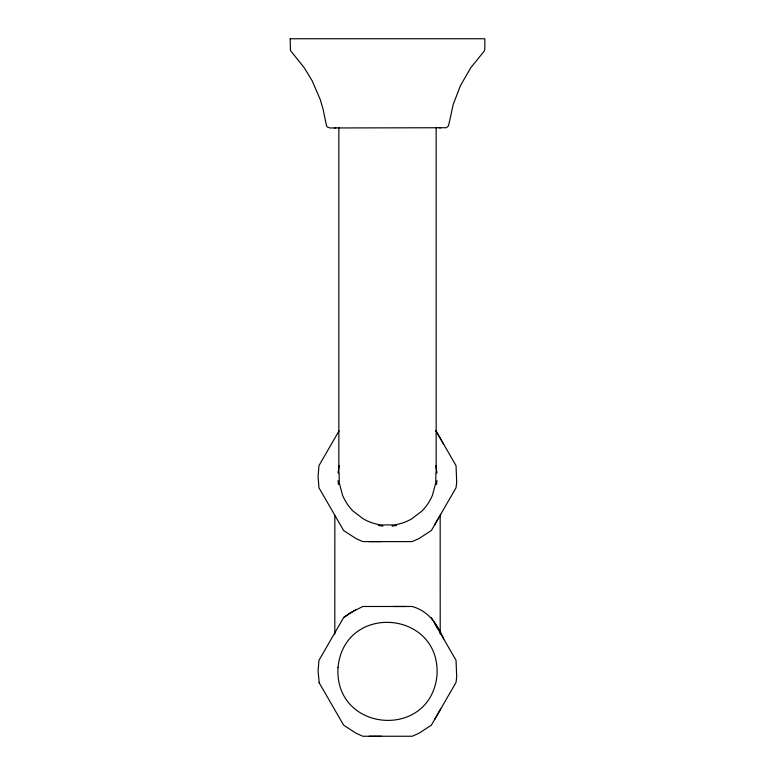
<?xml version="1.0" encoding="UTF-8"?>
<svg xmlns="http://www.w3.org/2000/svg" width="775" height="775" viewBox="0 0 775 775"><rect width="100%" height="100%" fill="white"/><g stroke="black" fill="none" stroke-linecap="round" stroke-linejoin="round"><path stroke-width="1.16" d="M338.859 127.478L338.84 473.031M436.16 127.478L436.16 473.031M440.171 515.685L440.2 634.086M339.082 473.399L339.285 482.922L342.521 495.206A51.121 51.121 0 0 0 353.022 511.045L363.136 518.766A47.285 47.285 0 0 0 381.135 524.908L393.855 524.908A47.275 47.275 0 0 0 411.864 518.766L421.978 511.045A51.121 51.121 0 0 0 432.479 495.206L435.715 482.922L435.918 473.399M338.016 472.779L339.169 465.581M436.509 484.598L436.984 480.655M434.572 524.956L440.704 514.338M434.572 719.607L440.704 708.989M339.121 430.735L318.961 465.659L318.07 476.712L318.961 487.766L343.654 530.546L356.074 538.606L362.797 541.599L412.203 541.599L418.926 538.606L431.346 530.546L456.039 487.766L456.707 482.244L456.039 465.659L435.879 430.735M443.688 638.929C437.158 623.914 428.643 611.204 412.203 606.486L362.797 606.486L349.68 613.161L343.654 617.539L318.961 660.31L318.07 671.363L319.281 682.978M343.654 617.539L356.074 609.479M334.5 127.962L335.827 127.73M392.034 526.128L396.567 525.489M369.258 541.599L381.523 541.599M405.742 606.486L393.477 606.486M369.258 736.25L381.523 736.25M378.433 525.489L382.966 526.128M439.173 127.73L440.5 127.962M436.102 431.171L437.768 434.019M435.87 430.803L443.688 444.278M431.346 617.539L456.039 660.31L456.707 676.895L456.039 682.417L431.346 725.197L418.926 733.257L412.203 736.25L362.797 736.25L356.074 733.257L343.654 725.197L318.961 682.417M434.668 623.391L437.768 628.67M435.831 465.581L436.984 472.779M338.016 480.655L338.491 484.598M334.81 634.086L334.829 515.685M290.17 38.75L290.451 50.482L304.217 67.735L312.17 80.842L320.24 99.529L323.127 109.362L326.527 125.947L327.418 127.042L329.937 127.962L446.381 127.73L448.473 125.947L453.239 104.373L460.544 85.424L470.783 67.735L484.21 51.14L484.83 49.038L484.83 38.75L290.17 38.75M338.016 667.43C334.064 732.569 430.542 740.406 436.984 675.306C440.936 610.167 344.458 602.33 338.016 667.43"/></g></svg>
